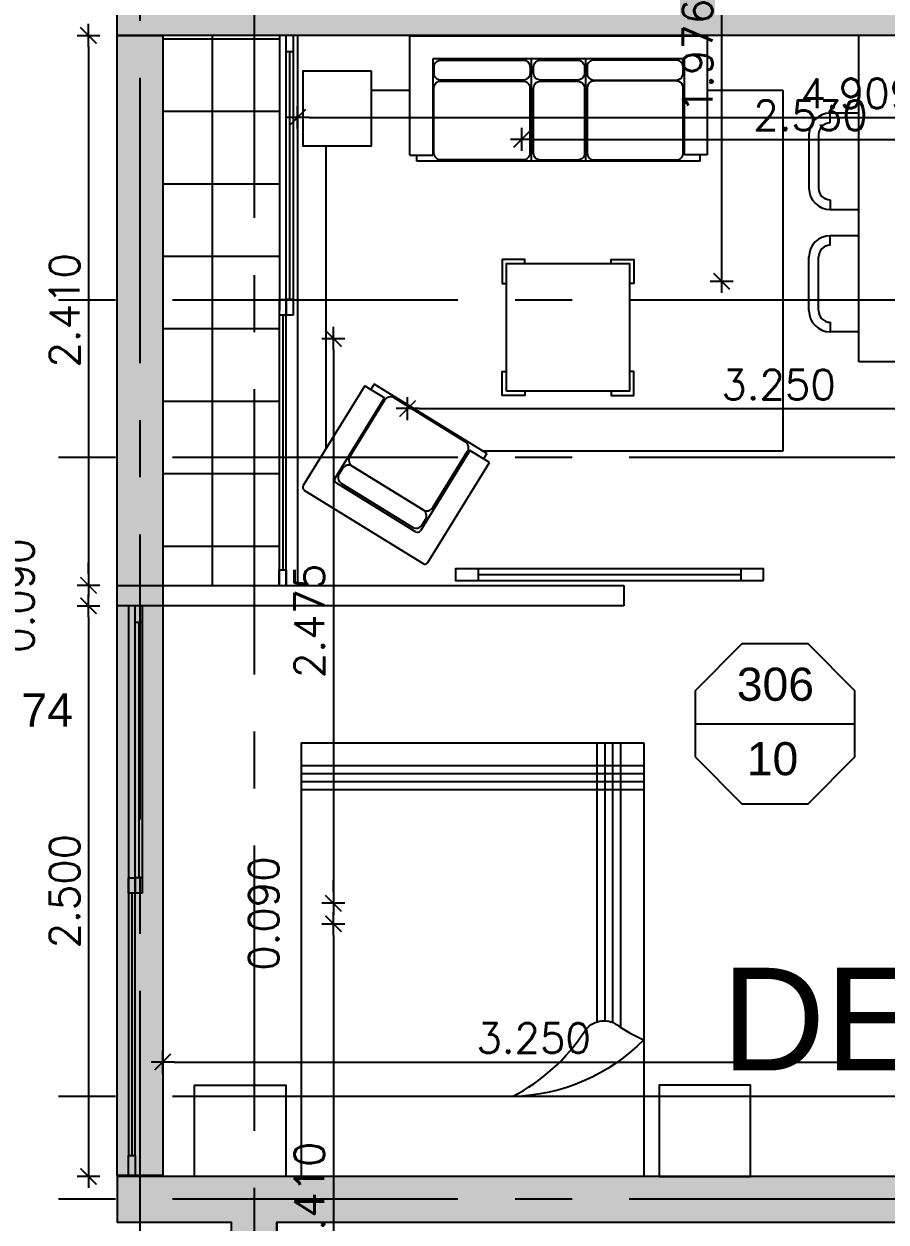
# Model space of a CAD drawing. Header units: millimetres. Extents: x -13 to 194, y -13 to 66.
# Drawn here: x 167.89 to 171.67, y 18.08 to 23.33 of the extents above; entities that cross this region are included whole.
import ezdxf

# ---------------------------------------------------------------- set-up
doc = ezdxf.new("R2010")
doc.units = ezdxf.units.MM
doc.linetypes.add('CENTER', pattern=[2, 1.25, -0.25, 0.25, -0.25])
for name, color, linetype in [('01', 1, 'Continuous'), ('04', 4, 'Continuous'), ('06', 6, 'Continuous'), ('Capa1', 80, 'Continuous'), ('COTAS', 1, 'Continuous'), ('EJES', 1, 'CENTER'), ('GRIS', 9, 'Continuous'), ('LOSAS', 7, 'Continuous'), ('MUROS_EST', 5, 'Continuous'), ('PISOS', 8, 'Continuous'), ('VIGAS_1', 2, 'Continuous')]:
    doc.layers.add(name, color=color, linetype=linetype)
doc.styles.add('Arial', font='arial.ttf')
doc.styles.add('INTERARQ', font='ROMANS.SHX')
doc.styles.get("Standard").update_dxf_attribs({"font": 'arial.ttf'})
doc.dimstyles.new('ESCALA_1-50', dxfattribs={"dimtxt": 0.13, "dimasz": 0.05, "dimexe": 0.18, "dimexo": 0.0625, "dimgap": 0.04, "dimtad": 1, "dimdec": 3, "dimzin": 0, "dimdsep": 46, "dimtxsty": 'INTERARQ', "dimblk": 'DIMTICK', "dimcen": 0.09, "dimse1": 1, "dimse2": 1, "dimclrd": 1, "dimclre": 1, "dimclrt": 2, "dimadec": 0, "dimazin": 0, "dimtfac": 4.5, "dimtdec": 3, "dimtofl": 0, "dimtmove": 2, "dimatfit": 3, "dimldrblk": 'DIMTICK', "dimfxl": 1, "dimtolj": 1, "dimtzin": 0, "dimarcsym": 0})

# ---------------------------------------------------------------- blocks, each defined once
blk = doc.blocks.new('DIMTICK')
at = {"color": 1}
for p, q in [((-1, 0), (1, 0)), ((0, 1), (0, -1))]:
    blk.add_line(p, q, dxfattribs=at)
at = {"color": 3, "const_width": 0.141}
blk.add_lwpolyline([(0.71, 0.71), (-0.71, -0.71)], dxfattribs=at)
blk = doc.blocks.new('*D63')
at = {"layer": '01', "color": 1, "lineweight": -2, "transparency": 16777216}
blk.add_line((169.2503, 21.8994), (169.2503, 19.5241), dxfattribs=at)
at = {"layer": 'Defpoints', "color": 0, "transparency": 16777216}
for p in [(169.4268, 21.9494), (169.2503, 19.4741), (169.4268, 19.4741)]:
    blk.add_point(p, dxfattribs=at)
at = {"layer": '01', "color": 1, "lineweight": -2, "transparency": 16777216, "xscale": 0.05, "yscale": 0.05, "zscale": 0.05}
for p, rotation in [((169.2503, 21.9494), 90), ((169.2503, 19.4741), 270)]:
    blk.add_blockref('DIMTICK', p, dxfattribs=dict(at, rotation=rotation))
at = {"layer": '01', "color": 2, "transparency": 16777216, "insert": (169.1453, 20.7118), "char_height": 0.13, "attachment_point": 5, "rotation": 90, "style": 'INTERARQ'}
blk.add_mtext('\\A1;2.475', dxfattribs=at)
blk = doc.blocks.new('*D156')
at = {"layer": '01', "color": 1, "lineweight": -2, "transparency": 16777216}
for p, q in [((169.2503, 19.5241), (169.2503, 19.5741)), ((169.2503, 19.3341), (169.2503, 19.2841))]:
    blk.add_line(p, q, dxfattribs=at)
at = {"layer": 'Defpoints', "color": 0, "transparency": 16777216}
for p in [(169.4268, 19.4741), (169.2503, 19.3841), (169.3753, 19.3841)]:
    blk.add_point(p, dxfattribs=at)
at = {"layer": '01', "color": 1, "lineweight": -2, "transparency": 16777216, "xscale": 0.05, "yscale": 0.05, "zscale": 0.05}
for p, rotation in [((169.2503, 19.4741), 270), ((169.2503, 19.3841), 90)]:
    blk.add_blockref('DIMTICK', p, dxfattribs=dict(at, rotation=rotation))
at = {"layer": '01', "color": 2, "transparency": 16777216, "insert": (168.9453, 19.4291), "char_height": 0.13, "attachment_point": 5, "rotation": 90, "style": 'INTERARQ'}
blk.add_mtext('\\A1;0.090', dxfattribs=at)
blk = doc.blocks.new('*D157')
at = {"layer": '01', "color": 1, "lineweight": -2, "transparency": 16777216}
blk.add_line((169.2503, 19.3341), (169.2503, 17.0241), dxfattribs=at)
at = {"layer": 'Defpoints', "color": 0, "transparency": 16777216}
for p in [(169.3753, 19.3841), (169.2503, 16.9741), (169.3753, 16.9741)]:
    blk.add_point(p, dxfattribs=at)
at = {"layer": '01', "color": 1, "lineweight": -2, "transparency": 16777216, "xscale": 0.05, "yscale": 0.05, "zscale": 0.05}
for p, rotation in [((169.2503, 19.3841), 90), ((169.2503, 16.9741), 270)]:
    blk.add_blockref('DIMTICK', p, dxfattribs=dict(at, rotation=rotation))
at = {"layer": '01', "color": 2, "transparency": 16777216, "insert": (169.1453, 18.1791), "char_height": 0.13, "attachment_point": 5, "rotation": 90, "style": 'INTERARQ'}
blk.add_mtext('\\A1;2.410', dxfattribs=at)
blk = doc.blocks.new('*D177')
at = {"layer": '01', "color": 1, "lineweight": -2, "transparency": 16777216}
blk.add_line((170.9511, 24.1249), (170.9511, 22.2491), dxfattribs=at)
at = {"layer": 'Defpoints', "color": 0, "transparency": 16777216}
for p in [(170.0753, 24.1749), (170.0753, 22.1991), (170.9511, 22.1991)]:
    blk.add_point(p, dxfattribs=at)
at = {"layer": '01', "color": 1, "lineweight": -2, "transparency": 16777216, "xscale": 0.05, "yscale": 0.05, "zscale": 0.05}
for p, rotation in [((170.9511, 24.1749), 90), ((170.9511, 22.1991), 270)]:
    blk.add_blockref('DIMTICK', p, dxfattribs=dict(at, rotation=rotation))
at = {"layer": '01', "color": 2, "transparency": 16777216, "insert": (170.8461, 23.187), "char_height": 0.13, "attachment_point": 5, "rotation": 90, "style": 'INTERARQ'}
blk.add_mtext('\\A1;1.976', dxfattribs=at)
blk = doc.blocks.new('*D178')
at = {"layer": '01', "color": 1, "lineweight": -2, "transparency": 16777216}
blk.add_line((170.1254, 22.8217), (172.5552, 22.8217), dxfattribs=at)
at = {"layer": 'Defpoints', "color": 0, "transparency": 16777216}
for p in [(172.6052, 22.8217), (170.0754, 22.1999), (172.6052, 22.1999)]:
    blk.add_point(p, dxfattribs=at)
at = {"layer": '01', "color": 1, "lineweight": -2, "transparency": 16777216, "xscale": 0.05, "yscale": 0.05, "zscale": 0.05, "rotation": 180}
blk.add_blockref('DIMTICK', (170.0754, 22.8217), dxfattribs=at)
at = {"layer": '01', "color": 1, "lineweight": -2, "transparency": 16777216, "xscale": 0.05, "yscale": 0.05, "zscale": 0.05}
blk.add_blockref('DIMTICK', (172.6052, 22.8217), dxfattribs=at)
at = {"layer": '01', "color": 2, "transparency": 16777216, "insert": (171.3403, 22.9267), "char_height": 0.13, "attachment_point": 5, "style": 'INTERARQ'}
blk.add_mtext('\\A1;2.530', dxfattribs=at)
blk = doc.blocks.new('*D202')
at = {"layer": '01', "color": 1, "lineweight": -2, "transparency": 16777216}
blk.add_line((169.6253, 21.6418), (172.7753, 21.6418), dxfattribs=at)
at = {"layer": 'Defpoints', "color": 0, "transparency": 16777216}
for p in [(169.5753, 21.9494), (172.8253, 21.9494), (172.8253, 21.6418)]:
    blk.add_point(p, dxfattribs=at)
at = {"layer": '01', "color": 1, "lineweight": -2, "transparency": 16777216, "xscale": 0.05, "yscale": 0.05, "zscale": 0.05, "rotation": 180}
blk.add_blockref('DIMTICK', (169.5753, 21.6418), dxfattribs=at)
at = {"layer": '01', "color": 1, "lineweight": -2, "transparency": 16777216, "xscale": 0.05, "yscale": 0.05, "zscale": 0.05}
blk.add_blockref('DIMTICK', (172.8253, 21.6418), dxfattribs=at)
at = {"layer": '01', "color": 2, "transparency": 16777216, "insert": (171.2003, 21.7468), "char_height": 0.13, "attachment_point": 5, "style": 'INTERARQ'}
blk.add_mtext('\\A1;3.250', dxfattribs=at)
blk = doc.blocks.new('CAMA-GR')
blk.add_line((0.35, 0.75), (0.35, -0.75))
at = {"color": 9}
for p, q in [((1.695, -0.75), (1.695, 0.75)), ((1.73, -0.75), (1.73, 0.75)), ((1.765, -0.75), (1.765, 0.75)), ((1.8, -0.75), (1.8, 0.75)), ((0.6523, 0.65), (1.9, 0.65)), ((0.674, 0.615), (1.9, 0.615)), ((0.6821, 0.58), (1.9, 0.58)), ((0.6775, 0.545), (1.9, 0.545))]:
    blk.add_line(p, q, dxfattribs=at)
for points in [[(0, 1.2178), (0.4, 1.2178), (0.4, 0.8178), (0, 0.8178)], [(1.9, 0.75), (0, 0.75), (0, -0.75), (1.9, -0.75)], [(0, -1.2178), (0.4, -1.2178), (0.4, -0.8178), (0, -0.8178)]]:
    blk.add_lwpolyline(points, close=True)
blk.add_lwpolyline([(0.599, 0.75, 0.196142), (0.35, 0.175, -0.130879), (0.6366, 0.4914, 0.426673), (0.6638, 0.6332, -0.055293)], format="xyb", close=True)
blk = doc.blocks.new('*D310')
at = {"layer": '01', "color": 1, "lineweight": -2, "transparency": 16777216}
blk.add_line((168.1775, 23.2273), (168.1775, 20.9173), dxfattribs=at)
at = {"layer": 'Defpoints', "color": 0, "transparency": 16777216}
for p in [(168.3025, 23.2773), (168.1775, 20.8673), (168.3025, 20.8673)]:
    blk.add_point(p, dxfattribs=at)
at = {"layer": '01', "color": 1, "lineweight": -2, "transparency": 16777216, "xscale": 0.05, "yscale": 0.05, "zscale": 0.05}
for p, rotation in [((168.1775, 23.2773), 90), ((168.1775, 20.8673), 270)]:
    blk.add_blockref('DIMTICK', p, dxfattribs=dict(at, rotation=rotation))
at = {"layer": '01', "color": 2, "transparency": 16777216, "insert": (168.0725, 22.0723), "char_height": 0.13, "attachment_point": 5, "rotation": 90, "style": 'INTERARQ'}
blk.add_mtext('\\A1;2.410', dxfattribs=at)
blk = doc.blocks.new('*D311')
at = {"layer": '01', "color": 1, "lineweight": -2, "transparency": 16777216}
for p, q in [((168.1775, 20.9173), (168.1775, 20.9673)), ((168.1775, 20.7273), (168.1775, 20.6773))]:
    blk.add_line(p, q, dxfattribs=at)
at = {"layer": 'Defpoints', "color": 0, "transparency": 16777216}
for p in [(168.3025, 20.8673), (168.1775, 20.7773), (168.3025, 20.7773)]:
    blk.add_point(p, dxfattribs=at)
at = {"layer": '01', "color": 1, "lineweight": -2, "transparency": 16777216, "xscale": 0.05, "yscale": 0.05, "zscale": 0.05}
for p, rotation in [((168.1775, 20.8673), 270), ((168.1775, 20.7773), 90)]:
    blk.add_blockref('DIMTICK', p, dxfattribs=dict(at, rotation=rotation))
at = {"layer": '01', "color": 2, "transparency": 16777216, "insert": (167.8725, 20.8223), "char_height": 0.13, "attachment_point": 5, "rotation": 90, "style": 'INTERARQ'}
blk.add_mtext('\\A1;0.090', dxfattribs=at)
blk = doc.blocks.new('*D312')
at = {"layer": '01', "color": 1, "lineweight": -2, "transparency": 16777216}
blk.add_line((168.1775, 20.7273), (168.1775, 18.3273), dxfattribs=at)
at = {"layer": 'Defpoints', "color": 0, "transparency": 16777216}
for p in [(168.3025, 20.7773), (168.1775, 18.2773), (168.3025, 18.2773)]:
    blk.add_point(p, dxfattribs=at)
at = {"layer": '01', "color": 1, "lineweight": -2, "transparency": 16777216, "xscale": 0.05, "yscale": 0.05, "zscale": 0.05}
for p, rotation in [((168.1775, 20.7773), 90), ((168.1775, 18.2773), 270)]:
    blk.add_blockref('DIMTICK', p, dxfattribs=dict(at, rotation=rotation))
at = {"layer": '01', "color": 2, "transparency": 16777216, "insert": (168.0725, 19.5273), "char_height": 0.13, "attachment_point": 5, "rotation": 90, "style": 'INTERARQ'}
blk.add_mtext('\\A1;2.500', dxfattribs=at)
blk = doc.blocks.new('*D229')
at = {"layer": '01', "color": 1, "lineweight": -2, "transparency": 16777216}
blk.add_line((169.1435, 22.9176), (173.9525, 22.9176), dxfattribs=at)
at = {"layer": 'Defpoints', "color": 0, "transparency": 16777216}
for p in [(174.0025, 22.9176), (169.0935, 22.7889), (174.0025, 22.7889)]:
    blk.add_point(p, dxfattribs=at)
at = {"layer": '01', "color": 1, "lineweight": -2, "transparency": 16777216, "xscale": 0.05, "yscale": 0.05, "zscale": 0.05, "rotation": 180}
blk.add_blockref('DIMTICK', (169.0935, 22.9176), dxfattribs=at)
at = {"layer": '01', "color": 1, "lineweight": -2, "transparency": 16777216, "xscale": 0.05, "yscale": 0.05, "zscale": 0.05}
blk.add_blockref('DIMTICK', (174.0025, 22.9176), dxfattribs=at)
at = {"layer": '01', "color": 2, "transparency": 16777216, "insert": (171.548, 23.0226), "char_height": 0.13, "attachment_point": 5, "style": 'INTERARQ'}
blk.add_mtext('\\A1;4.909', dxfattribs=at)
blk = doc.blocks.new('*D283')
at = {"layer": '01', "color": 1, "lineweight": -2, "transparency": 16777216}
blk.add_line((168.5525, 18.7782), (171.7025, 18.7782), dxfattribs=at)
at = {"layer": 'Defpoints', "color": 0, "transparency": 16777216}
for p in [(171.7525, 18.7782), (168.5025, 18.2773), (171.7525, 18.2773)]:
    blk.add_point(p, dxfattribs=at)
at = {"layer": '01', "color": 1, "lineweight": -2, "transparency": 16777216, "xscale": 0.05, "yscale": 0.05, "zscale": 0.05, "rotation": 180}
blk.add_blockref('DIMTICK', (168.5025, 18.7782), dxfattribs=at)
at = {"layer": '01', "color": 1, "lineweight": -2, "transparency": 16777216, "xscale": 0.05, "yscale": 0.05, "zscale": 0.05}
blk.add_blockref('DIMTICK', (171.7525, 18.7782), dxfattribs=at)
at = {"layer": '01', "color": 2, "transparency": 16777216, "insert": (170.1275, 18.8832), "char_height": 0.13, "attachment_point": 5, "style": 'INTERARQ'}
blk.add_mtext('\\A1;3.250', dxfattribs=at)

msp = doc.modelspace()

# ---------------------------------------------------------------- hatches: boundary and pattern name
at = {"layer": 'MUROS_EST', "transparency": 33554687}
h = msp.add_hatch(color=256, dxfattribs=at)
h.dxf.hatch_style = 1
h.paths.add_polyline_path([(181.4106, 23.5073), (181.1606, 23.5073), (181.1606, 21.5273), (177.9375, 21.5273), (177.9375, 25.2273), (175.6025, 25.2273), (175.6025, 25.0273), (177.7375, 25.0273), (177.7375, 21.5273), (175.6025, 21.5273), (175.6025, 21.3273), (180.8606, 21.3273), (180.8606, 21.1419), (181.0606, 21.1419), (181.0606, 21.3273), (181.4117, 21.3273)])
h.paths.add_polyline_path([(181.4106, 30.0873), (181.1606, 30.0873), (181.1606, 29.0223), (175.8025, 29.0223), (175.8025, 30.0458), (175.6025, 30.0458), (175.6025, 28.7723), (175.9606, 28.7723), (175.9606, 26.1803), (176.1606, 26.1803), (176.1606, 28.7723), (181.4106, 28.7723)])
h.paths.add_polyline_path([(174.9775, 37.6473), (174.7275, 37.6473), (174.7275, 37.4473), (174.7275, 30.9728), (174.441, 30.3884), (174.6206, 30.3003), (174.9775, 31.0284)])
h.paths.add_polyline_path([(169.0025, 37.4473), (170.185, 37.4473), (170.185, 37.6473), (168.7525, 37.6473), (168.7525, 33.7473), (169.0025, 33.7473)])
h.paths.add_polyline_path([(174.2025, 24.9373), (174.0025, 24.9373), (174.0025, 23.4773), (168.3025, 23.4773), (168.3025, 23.2773), (174.0025, 23.2773), (174.0025, 21.8173), (174.2025, 21.8173)])
h.paths.add_polyline_path([(174.2025, 20.8673), (174.0025, 20.8673), (174.0025, 18.2773), (168.3025, 18.2773), (168.3025, 18.0773), (168.8025, 18.0773), (168.8025, 17.0773), (169.0025, 17.0773), (169.0025, 18.0773), (174.0025, 18.0773), (174.0025, 17.5773), (174.2025, 17.5773)])
h.paths.add_polyline_path([(174.9525, 15.9873), (174.6078, 16.7181), (174.4269, 16.6328), (174.7525, 15.9425), (174.7525, 13.7227), (174.7525, 9.5444), (174.7525, 9.2944), (174.9525, 9.2944), (174.9525, 9.4944), (174.9525, 9.5405), (174.9525, 13.7227)])
h.paths.add_polyline_path([(169.0025, 12.7707), (168.8025, 12.7707), (168.8025, 9.4944), (169.0025, 9.4944)])
h.paths.add_polyline_path([(169.0025, 12.9773), (168.8025, 12.9773), (168.8025, 12.7707), (169.0025, 12.7707)])
h.paths.add_polyline_path([(170.187, 9.4944), (169.0025, 9.4944), (169.0025, 9.2944), (170.187, 9.2944)])
h.paths.add_polyline_path([(169.0025, 9.4944), (168.8025, 9.4944), (168.8025, 9.2944), (169.0025, 9.2944)])
h.paths.add_polyline_path([(181.3606, 14.0173), (181.1606, 14.0173), (181.1606, 12.7707), (181.3606, 12.7707)])
h.paths.add_polyline_path([(181.3606, 12.7707), (181.1606, 12.7707), (181.1606, 9.4944), (181.3606, 9.4944)])
h.paths.add_polyline_path([(181.1606, 9.4944), (180.9606, 9.4944), (180.9606, 9.2944), (181.1606, 9.2944)])
h.paths.add_polyline_path([(181.3606, 9.4944), (181.1606, 9.4944), (181.1606, 9.2944), (181.3606, 9.2944)])
h = msp.add_hatch(color=5, dxfattribs=at)
h.dxf.hatch_style = 1
h.paths.add_polyline_path([(174.9525, 13.7227), (174.9525, 14.1298), (174.8525, 14.1298), (174.8525, 9.3944), (174.9474, 9.3944), (174.9525, 9.3949), (174.9525, 9.5405)])
h.paths.add_polyline_path([(174.1928, 17.3759), (174.1928, 17.9424), (173.9978, 17.9424), (173.9978, 17.3759)], flags=9)
h.paths.add_polyline_path([(173.9928, 13.3513), (173.9928, 13.9363), (173.7978, 13.9363), (173.7978, 13.3513)], flags=9)
h.paths.add_polyline_path([(174.1928, 13.734), (174.1928, 14.319), (173.9978, 14.319), (173.9978, 13.734)], flags=9)
h.paths.add_polyline_path([(174.1928, 12.3533), (174.1928, 12.9197), (173.9978, 12.9197), (173.9978, 12.3533)], flags=9)
h.paths.add_polyline_path([(174.1928, 15.8059), (174.1928, 16.3724), (173.9978, 16.3724), (173.9978, 15.8059)], flags=9)
h.paths.add_polyline_path([(174.1928, 14.5466), (174.1928, 15.1316), (173.9978, 15.1316), (173.9978, 14.5466)], flags=9)
h.paths.add_polyline_path([(169.2428, 17.8866), (169.2428, 18.4716), (169.0478, 18.4716), (169.0478, 17.8866)], flags=9)
h.paths.add_polyline_path([(172.3314, 16.4219), (172.9102, 16.4219), (172.9102, 16.6169), (172.3314, 16.6169)], flags=9)
h.paths.add_polyline_path([(174.8348, 17.3759), (174.8348, 17.9424), (174.6398, 17.9424), (174.6398, 17.3759)], flags=9)
h.paths.add_polyline_path([(171.0827, 10.7068), (171.6677, 10.7068), (171.6677, 10.9018), (171.0827, 10.9018)], flags=9)
h.paths.add_polyline_path([(175.3755, 15.5571), (175.942, 15.5571), (175.942, 15.7521), (175.3755, 15.7521)], flags=9)
h.paths.add_polyline_path([(170.0099, 17.2099), (170.5949, 17.2099), (170.5949, 17.4049), (170.0099, 17.4049)], flags=9)
h.paths.add_polyline_path([(169.8085, 14.8941), (169.8085, 15.4605), (169.6135, 15.4605), (169.6135, 14.8941)], flags=9)
h.paths.add_polyline_path([(170.2871, 15.21), (170.8721, 15.21), (170.8721, 15.405), (170.2871, 15.405)], flags=9)
h.paths.add_polyline_path([(170.0562, 11.9982), (170.6412, 11.9982), (170.6412, 12.1932), (170.0562, 12.1932)], flags=9)
h.paths.add_polyline_path([(169.7613, 12.9223), (172.9284, 12.9223), (172.9284, 13.6208), (169.7613, 13.6208)], flags=9)
h.paths.add_polyline_path([(175.0137, 14.1461), (175.2998, 14.1461), (175.2998, 14.3486), (175.0137, 14.3486)], flags=9)
h.paths.add_polyline_path([(175.0419, 16.7533), (175.2462, 16.3202), (175.4293, 16.4066), (175.225, 16.8397)], flags=9)
h.paths.add_polyline_path([(173.5044, 16.6235), (173.6817, 16.9032), (173.5106, 17.0116), (173.3334, 16.732)], flags=9)
h.paths.add_polyline_path([(173.3669, 12.3984), (173.3669, 12.9609), (173.1644, 12.9609), (173.1644, 12.3984)], flags=9)
h.paths.add_polyline_path([(170.8342, 14.3952), (174.0359, 14.3952), (174.0359, 15.0937), (170.8342, 15.0937)], flags=9)
at = {"layer": 'PISOS'}
h = msp.add_hatch(dxfattribs=at)
h.set_pattern_fill('ANSI37', color=256, scale=0.1, angle=45, style=0)
h.set_pattern_definition([(270, (-465.3264, -1115.6105), (-0.3175, -1e-16), []), (180, (-465.3264, -1115.6105), (-1e-16, 0.3175), [])])
h.paths.add_polyline_path([(169.0135, 20.8673), (168.5025, 20.8673), (168.5025, 21.7103), (169.0135, 21.7103)])
h.paths.add_polyline_path([(168.5025, 23.2773), (169.0135, 23.2773), (169.0135, 21.7103), (168.5025, 21.7103)])
at = {"layer": 'VIGAS_1', "transparency": 33554687}
h = msp.add_hatch(color=256, dxfattribs=at)
h.dxf.hatch_style = 1
h.paths.add_polyline_path([(168.5025, 28.4523), (168.3025, 28.4523), (168.3025, 23.4773), (168.5025, 23.4773)])
h.paths.add_polyline_path([(168.5025, 23.2773), (168.3025, 23.2773), (168.3025, 18.2812), (168.5025, 18.2812)])

# ---------------------------------------------------------------- linework, layer by layer
at = {"layer": '06'}
for p, q in [((168.3025, 23.2773), (168.3025, 23.4773)), ((168.3025, 18.2773), (168.3025, 18.0773)), ((168.3025, 18.2773), (168.3025, 18.0773)), ((168.3025, 18.2773), (168.3025, 18.0773)), ((168.3025, 18.2773), (168.3025, 18.0773)), ((169.0025, 18.0773), (169.0025, 17.0773))]:
    msp.add_line(p, q, dxfattribs=at)
for points in [[(168.3025, 20.8673), (170.5225, 20.8673)], [(170.5225, 20.7773), (168.3025, 20.7773)]]:
    msp.add_lwpolyline(points, dxfattribs=at)
at = {"layer": 'COTAS'}
for p, q in [((169.0135, 23.2773), (169.0134, 20.8673)), ((169.0435, 23.2047), (169.0435, 23.2771)), ((169.0735, 23.2771), (169.0735, 23.2047)), ((169.0935, 23.2773), (169.0934, 20.8673)), ((169.0435, 22.0111), (169.0435, 23.2047)), ((169.0735, 23.2047), (169.0435, 23.2047)), ((169.0585, 23.2047), (169.0585, 22.1193)), ((169.0735, 23.2047), (169.0735, 22.0518)), ((169.0135, 22.1193), (169.0435, 22.1193)), ((169.0135, 22.0518), (169.0135, 22.1193)), ((169.0735, 22.1193), (169.0435, 22.1193)), ((169.0435, 22.0518), (169.0435, 22.1193)), ((169.0435, 22.1193), (169.0435, 22.0518)), ((169.0735, 22.1193), (169.0735, 22.0518)), ((169.0435, 22.0518), (169.0135, 22.0518)), ((169.0285, 22.0518), (169.0284, 20.9348)), ((169.0434, 20.8673), (169.0435, 22.0518)), ((169.0735, 22.0518), (169.0435, 22.0518)), ((169.0134, 20.9348), (169.0434, 20.9348)), ((169.0134, 20.8673), (169.0134, 20.9348)), ((169.0434, 20.9348), (169.0434, 20.8673)), ((168.3525, 20.7773), (168.3524, 18.3695)), ((168.3825, 19.5857), (168.3824, 20.7773)), ((168.3825, 20.7296), (168.3825, 20.7773)), ((168.3825, 20.7049), (168.3825, 20.7773)), ((168.4125, 20.7773), (168.4125, 20.7296)), ((168.4125, 20.7773), (168.4125, 20.7049)), ((168.4125, 20.7049), (168.3825, 20.7049)), ((168.3974, 20.7049), (168.3975, 19.5857)), ((168.4124, 20.7296), (168.4125, 19.5857)), ((168.3525, 19.5857), (168.3825, 19.5857)), ((168.3525, 19.5182), (168.3525, 19.5857)), ((168.4125, 19.5857), (168.3825, 19.5857)), ((168.3825, 19.5182), (168.3825, 19.5857)), ((168.3825, 19.5857), (168.3825, 19.5182)), ((168.4125, 19.5857), (168.4125, 19.5182)), ((168.3825, 19.5182), (168.3525, 19.5182)), ((168.3675, 19.5182), (168.3674, 18.3695)), ((168.3824, 18.3695), (168.3825, 19.5182)), ((168.4125, 19.5182), (168.3825, 19.5182)), ((168.3524, 18.3695), (168.3824, 18.3695)), ((168.3524, 18.2773), (168.3524, 18.3695)), ((168.3824, 18.3695), (168.3824, 18.2773))]:
    msp.add_line(p, q, dxfattribs=at)
at = {"layer": 'EJES'}
for p, q in [((168.9025, 41.7272), (168.9025, 5.5947)), ((168.4025, 29.0908), (168.4025, 17.7891)), ((185.796, 22.1173), (164.6028, 22.1173)), ((185.796, 21.4273), (164.6028, 21.4273)), ((185.796, 18.6273), (164.6028, 18.6273)), ((185.796, 18.1773), (164.6028, 18.1773))]:
    msp.add_line(p, q, dxfattribs=at)
at = {"layer": 'GRIS'}
for p, q in [((169.5856, 23.2744), (170.8876, 23.2751)), ((169.5858, 22.753), (169.5856, 23.2744)), ((170.8876, 23.2751), (170.8878, 22.7536)), ((171.5515, 21.8473), (171.5515, 23.2773)), ((170.7879, 23.1752), (169.6854, 23.1747)), ((169.6854, 23.1747), (169.6856, 22.753)), ((170.1179, 22.726), (170.1177, 23.1749)), ((170.3557, 22.7261), (170.3555, 23.1751)), ((170.788, 22.7536), (170.7879, 23.1752)), ((171.4271, 22.8941), (171.4271, 22.9363)), ((171.5515, 22.9363), (171.4271, 22.9363)), ((171.3333, 22.8425), (171.3333, 22.6081)), ((171.3755, 22.8425), (171.3755, 22.6081)), ((169.5858, 22.753), (169.6856, 22.753)), ((169.6159, 22.7257), (169.6159, 22.753)), ((170.8878, 22.7536), (170.788, 22.7536)), ((170.8577, 22.7263), (170.8577, 22.7536)), ((170.8577, 22.7263), (169.6159, 22.7257)), ((171.4271, 22.5566), (171.4271, 22.5144)), ((171.4271, 22.5144), (171.5515, 22.5144)), ((171.4271, 22.3575), (171.4271, 22.3997)), ((171.4271, 22.3997), (171.5515, 22.3997)), ((171.3333, 22.0716), (171.3333, 22.3059)), ((171.3755, 22.0716), (171.3755, 22.3059)), ((171.4271, 22.02), (171.4271, 21.9778)), ((171.5515, 21.9778), (171.4271, 21.9778)), ((172.3515, 21.8473), (171.5515, 21.8473)), ((169.3883, 21.7421), (169.1182, 21.3045)), ((169.3883, 21.7421), (169.4746, 21.6889)), ((169.4289, 21.7496), (169.4144, 21.726)), ((169.9229, 21.4446), (169.4289, 21.7496)), ((169.2576, 21.3375), (169.4746, 21.6889)), ((169.8482, 21.4583), (169.6312, 21.1068)), ((169.9344, 21.405), (169.8482, 21.4583)), ((171.2185, 21.4557), (169.9049, 21.4557)), ((169.9229, 21.4446), (169.9083, 21.4211)), ((169.6642, 20.9674), (169.9344, 21.405)), ((169.6102, 21.1018), (169.2626, 21.3164)), ((169.1232, 21.2834), (169.6432, 20.9624)), ((169.8846, 20.9392), (169.8846, 20.8892)), ((169.8846, 20.9142), (171.0346, 20.9142)), ((171.0346, 20.9392), (171.0346, 20.8892)), ((168.3025, 20.7773), (168.3025, 20.8673))]:
    msp.add_line(p, q, dxfattribs=at)
for points in [[(169.7215, 23.1687), (170.0815, 23.1689, -0.414214), (170.1117, 23.1387), (170.1117, 23.1113, -0.414214), (170.0815, 23.0811), (169.7216, 23.081, -0.414214), (169.6914, 23.1111), (169.6914, 23.1385, -0.414214)], [(170.1572, 23.1689), (170.32, 23.169, -0.414214), (170.3502, 23.1389), (170.3502, 23.1115, -0.414214), (170.3201, 23.0813), (170.1573, 23.0812, -0.414214), (170.1271, 23.1113), (170.1271, 23.1387, -0.414214)], [(170.7517, 23.1692), (170.3917, 23.169, 0.414214), (170.3616, 23.1389), (170.3616, 23.1115, 0.414214), (170.3918, 23.0813), (170.7517, 23.0815, 0.414214), (170.7819, 23.1116), (170.7818, 23.1391, 0.414214)], [(169.721, 23.0769), (170.081, 23.0771, -0.414214), (170.1111, 23.047), (170.1112, 22.7615, -0.414214), (170.0811, 22.7314), (169.7211, 22.7312, -0.414214), (169.691, 22.7613), (169.6909, 23.0468, -0.414214)], [(170.1573, 23.0764), (170.3201, 23.0766, -0.414214), (170.3502, 23.0464), (170.3504, 22.761, -0.414214), (170.3202, 22.7308), (170.1574, 22.7307, -0.414214), (170.1273, 22.7608), (170.1272, 23.0463, -0.414214)], [(170.7523, 23.0774), (170.3923, 23.0773, 0.414214), (170.3622, 23.0471), (170.3624, 22.7617, 0.414214), (170.3925, 22.7315), (170.7525, 22.7317, 0.414214), (170.7826, 22.7619), (170.7825, 23.0473, 0.414214)], [(169.3325, 21.39), (169.6436, 21.1979, 0.414214), (169.6857, 21.2079), (169.838, 21.4546, 0.414214), (169.8281, 21.4967), (169.5169, 21.6888, 0.414214), (169.4748, 21.6788), (169.3225, 21.4321, 0.414214)], [(169.2856, 21.314), (169.5967, 21.1219, 0.414214), (169.6388, 21.1319), (169.6534, 21.1556, 0.414214), (169.6435, 21.1977), (169.3324, 21.3898, 0.414214), (169.2902, 21.3798), (169.2756, 21.3561, 0.414214)]]:
    msp.add_lwpolyline(points, format="xyb", close=True, dxfattribs=at)
for points in [[(169.4179, 23.1211), (169.1169, 23.1211), (169.1169, 22.7938), (169.4179, 22.7938)], [(170.0079, 21.7176), (170.0079, 22.2776), (170.5479, 22.2776), (170.5479, 21.7176)]]:
    msp.add_lwpolyline(points, close=True, dxfattribs=at)
for points in [[(169.4179, 23.0371), (169.5857, 23.0371)], [(170.8877, 23.0371), (171.2185, 23.0371)], [(171.2185, 23.0371), (171.2185, 21.4557)], [(169.2193, 21.4683), (169.2193, 22.7938)], [(170.0886, 22.2776), (170.0886, 22.2958), (169.9902, 22.2958), (169.9902, 22.1903), (170.0079, 22.1903)], [(170.4673, 22.2776), (170.4673, 22.2958), (170.5657, 22.2958), (170.5657, 22.1903), (170.5479, 22.1903)], [(170.0886, 21.7176), (170.0886, 21.6993), (169.9902, 21.6993), (169.9902, 21.8049), (170.0079, 21.8049)], [(170.4673, 21.7176), (170.4673, 21.6993), (170.5657, 21.6993), (170.5657, 21.8049), (170.5479, 21.8049)], [(170.5225, 20.8673), (170.5225, 20.7773)]]:
    msp.add_lwpolyline(points, dxfattribs=at)
at = {"layer": 'GRIS', "flags": 128}
msp.add_lwpolyline([(171.1346, 20.8892), (171.1346, 20.9392), (169.7846, 20.9392), (169.7846, 20.8892)], close=True, dxfattribs=at)
at = {"layer": 'GRIS'}
for centre, radius, start, end in [((171.4271, 22.8425), 0.0938, 90, 180), ((171.4271, 22.8425), 0.0516, 90, 180), ((171.4271, 22.6081), 0.0937, 180, 270), ((171.4271, 22.6081), 0.0516, 180, 270), ((171.4271, 22.3059), 0.0937, 90, 180), ((171.4271, 22.3059), 0.0516, 90, 180), ((171.4271, 22.0716), 0.0938, 180, 270), ((171.4271, 22.0716), 0.0516, 180, 270), ((169.2706, 21.3294), 0.0153, 148.3134, 238.3134), ((169.1312, 21.2964), 0.0153, 148.3134, 238.3134), ((169.6182, 21.1149), 0.0153, 238.3134, 328.3134), ((169.6512, 20.9754), 0.0153, 238.3134, 328.3134)]:
    msp.add_arc(centre, radius, start, end, dxfattribs=at)
at = {"layer": 'LOSAS'}
msp.add_line((170.8347, 20.2603), (171.5347, 20.2603), dxfattribs=at)
msp.add_lwpolyline([(170.8347, 20.1153), (171.0397, 19.9103), (171.3297, 19.9103), (171.5347, 20.1153), (171.5347, 20.4052), (171.3297, 20.6103), (171.0397, 20.6103), (170.8347, 20.4052)], close=True, dxfattribs=at)
at = {"layer": 'MUROS_EST'}
for points in [[(168.3025, 23.4773), (174.0025, 23.4773), (174.0025, 24.9373), (174.2025, 24.9373), (174.2025, 21.8173), (174.0025, 21.8173), (174.0025, 23.2773), (168.3025, 23.2773), (168.3025, 23.4773)], [(168.3025, 18.2812), (168.3025, 18.0773), (168.8025, 18.0773), (168.8025, 17.0773), (169.0025, 17.0773), (169.0025, 18.0773), (174.0025, 18.0773), (174.0025, 17.5773), (174.2025, 17.5773), (174.2025, 20.8673), (174.0025, 20.8673), (174.0025, 18.2773), (168.3025, 18.2773)]]:
    msp.add_lwpolyline(points, dxfattribs=at)
at = {"layer": 'VIGAS_1'}
msp.add_lwpolyline([(168.3025, 23.2773), (168.5025, 23.2773), (168.5025, 18.2812), (168.3025, 18.2812)], close=True, dxfattribs=at)

# ---------------------------------------------------------------- block references
at = {"layer": 'GRIS', "color": 9, "extrusion": (0, 0, -1), "zscale": -1, "rotation": 90}
msp.add_blockref('CAMA-GR', (-169.8601, 18.2773), dxfattribs=at)

# ---------------------------------------------------------------- texts
at = {"layer": '04', "style": 'Arial'}
msp.add_text('DEPTO. C', height=0.45, dxfattribs=at).set_placement((170.9506, 18.7417))
at = {"layer": 'Capa1', "insert": (167.2984, 20.3934), "char_height": 0.14497, "attachment_point": 1}
msp.add_mtext_dynamic_manual_height_columns('V 25 / 74', width=2.767896, gutter_width=0.7249, heights=[0.2432], dxfattribs=at)
at = {"layer": 'LOSAS'}
for s, p in [('306', (171.0177, 20.3614)), ('10', (171.0614, 20.0353))]:
    msp.add_text(s, height=0.14497, dxfattribs=at).set_placement(p)

# ---------------------------------------------------------------- dimensions: what is measured, and where the dimension line sits
at = {"layer": '01'}
for base, p1, p2, picture, middle in [((170.9511, 22.1991), (170.0753, 24.1749), (170.0753, 22.1991), '*D177', (170.8461, 23.187)), ((168.1775, 20.8673), (168.3025, 23.2773), (168.3025, 20.8673), '*D310', (168.0725, 22.0723)), ((169.2503, 19.4741), (169.4268, 21.9494), (169.4268, 19.4741), '*D63', (169.1453, 20.7118)), ((168.1775, 20.7773), (168.3025, 20.8673), (168.3025, 20.7773), '*D311', (167.8725, 20.8223)), ((168.1775, 18.2773), (168.3025, 20.7773), (168.3025, 18.2773), '*D312', (168.0725, 19.5273)), ((169.2503, 19.3841), (169.4268, 19.4741), (169.3753, 19.3841), '*D156', (168.9453, 19.4291)), ((169.2503, 16.9741), (169.3753, 19.3841), (169.3753, 16.9741), '*D157', (169.1453, 18.1791))]:
    dim = msp.add_linear_dim(base=base, p1=p1, p2=p2, angle=90, dimstyle='ESCALA_1-50', dxfattribs=at)
    dim.commit()
    dim.dimension.update_dxf_attribs({"geometry": picture, "text_midpoint": middle})
for base, p1, p2, picture, middle in [((174.0025, 22.9176), (169.0935, 22.7889), (174.0025, 22.7889), '*D229', (171.548, 23.0226)), ((172.6052, 22.8217), (170.0754, 22.1999), (172.6052, 22.1999), '*D178', (171.3403, 22.9267)), ((172.8253, 21.6418), (169.5753, 21.9494), (172.8253, 21.9494), '*D202', (171.2003, 21.7468)), ((171.7525, 18.7782), (168.5025, 18.2773), (171.7525, 18.2773), '*D283', (170.1275, 18.8832))]:
    dim = msp.add_linear_dim(base=base, p1=p1, p2=p2, dimstyle='ESCALA_1-50', dxfattribs=at)
    dim.commit()
    dim.dimension.update_dxf_attribs({"geometry": picture, "text_midpoint": middle})

doc.saveas('drawing.dxf')
